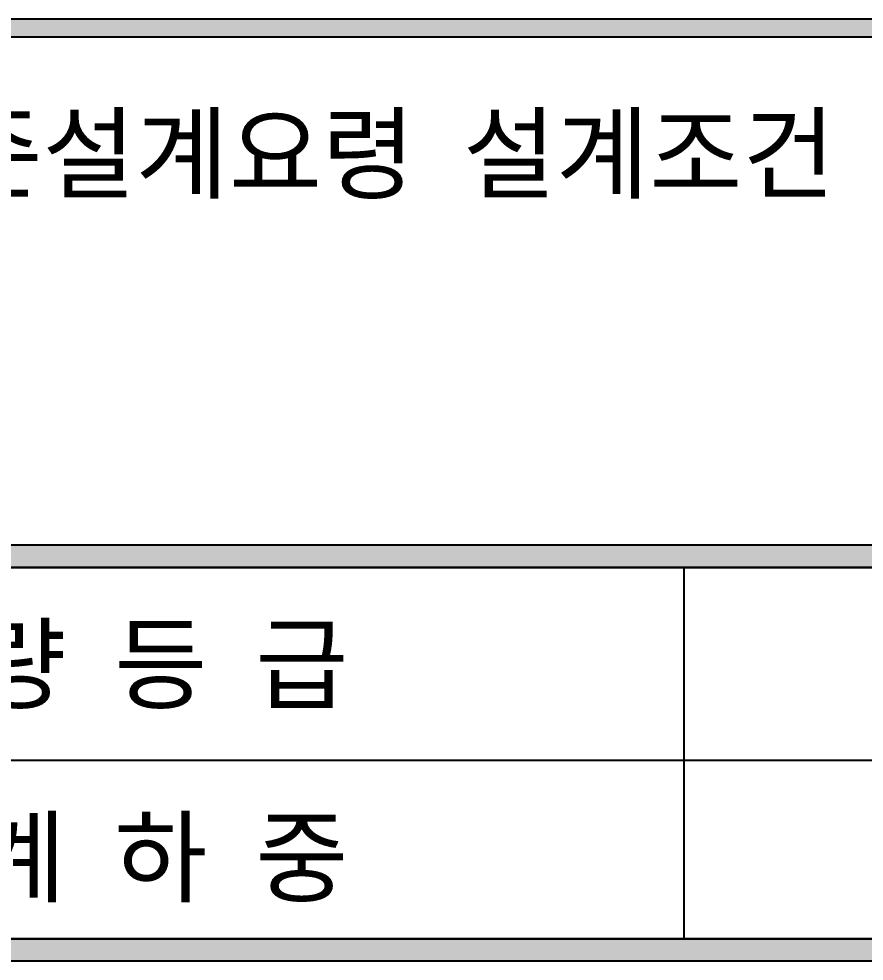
# Model space of a CAD drawing. Extents: x 2842 to 21088, y 6350 to 27079.
# Drawn here: x 5983 to 9095, y 23612 to 27079 of the extents above; entities that cross this region are included whole.
import ezdxf
from ezdxf.enums import TextEntityAlignment as Align

# ---------------------------------------------------------------- set-up
doc = ezdxf.new("R2010")
doc.units = 0
doc.header["$MEASUREMENT"] = 0
doc.layers.get('0').update_dxf_attribs({"linetype": 'CONTINUOUS'})
doc.layers.get('DEFPOINTS').update_dxf_attribs({"linetype": 'CONTINUOUS'})
doc.layers.add('TEXT', color=7, linetype='CONTINUOUS')
doc.styles.add('TEXT', font='DotumChe.ttf')

msp = doc.modelspace()

# ---------------------------------------------------------------- linework, layer by layer
for p, q in [((2870.673095, 27079.409097), (21088.094219, 27079.409097)), ((2870.673095, 27013.834903), (21088.094219, 27013.834903)), ((20570.286105, 25142.202354), (3992.219819, 25142.202354)), ((20570.286105, 25060.234613), (3992.219819, 25060.234613)), ((8431.717986, 25060.234613), (8431.717986, 23694.10558)), ((20570.286105, 24349.847516), (3992.219819, 24349.847516)), ((20570.286105, 23694.10558), (3992.219819, 23694.10558)), ((20570.286105, 23612.137838), (3992.219819, 23612.137838))]:
    msp.add_line(p, q)
at = {"color": 1}
for points in [[(2870.673095, 27079.409097), (2870.673095, 27013.834903), (21088.094219, 27079.409097), (21088.094219, 27013.834903)], [(3992.219819, 25142.202354), (3992.219819, 25060.234613), (20570.286105, 25142.202354), (20570.286105, 25060.234613)], [(3992.219819, 23694.10558), (3992.219819, 23612.137838), (20570.286105, 23694.10558), (20570.286105, 23612.137838)]]:
    msp.add_solid(points, dxfattribs=at)
at = {"layer": 'DEFPOINTS'}
for p, q in [((20570.286105, 25142.202354), (3992.219819, 25142.202354)), ((3992.219819, 25060.234613), (20570.286105, 25060.234613)), ((3992.219819, 23694.10558), (20570.286105, 23694.10558)), ((20570.286105, 23612.137838), (3992.219819, 23612.137838))]:
    msp.add_line(p, q, dxfattribs=at)

# ---------------------------------------------------------------- texts
at = {"layer": 'TEXT', "style": 'TEXT'}
msp.add_text('1 RC 슬래브교 표준설계요령 설계조건', height=273.225806, dxfattribs=at).set_placement((2953.556265, 26447.311058))
for s, p in [('교 량 등 급', (6245.911535, 24568.428161)), ('설 계 하 중', (6245.911535, 23858.041064))]:
    msp.add_text(s, height=273.225806, dxfattribs=at).set_placement(p, align=Align.CENTER)

doc.saveas('drawing.dxf')
